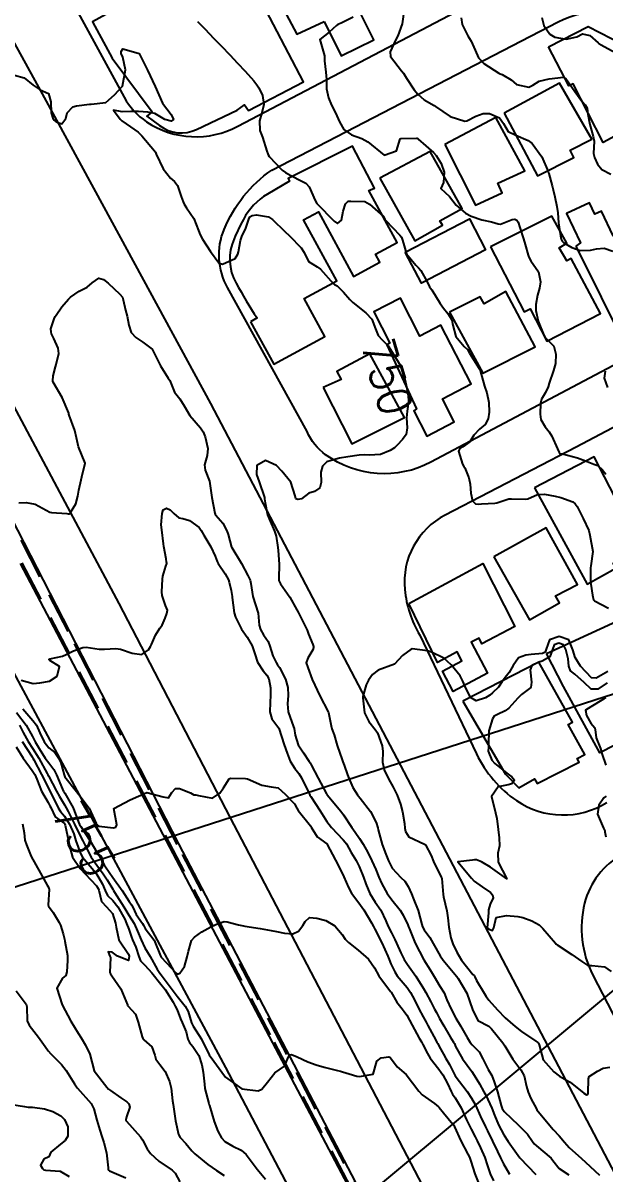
# Model space of a CAD drawing. Header units: metres. Extents: x 298520 to 308411, y 7433745 to 7450750.
# Drawn here: x 302644.4 to 302715.3, y 7441090.7 to 7441231 of the extents above; entities that cross this region are included whole.
import ezdxf
from ezdxf.enums import TextEntityAlignment as Align

# ---------------------------------------------------------------- set-up
doc = ezdxf.new("R2010")
doc.units = ezdxf.units.M
doc.header["$LTSCALE"] = 10
doc.linetypes.add('CONTINUO', pattern=[0])
doc.linetypes.add('DASHED', pattern=[0.75, 0.5, -0.25])
for name, color, linetype in [('Canteiro', 45, 'DASHED'), ('Cotas', 45, 'Continuous'), ('Curvas de Nivel 1m', 11, 'Continuous'), ('Curvas de Nivel 5m', 15, 'Continuous'), ('Edificações', 30, 'Continuous'), ('TEXTO', 45, 'Continuous'), ('Vias Primárias', 230, 'Continuous')]:
    doc.layers.add(name, color=color, linetype=linetype)
doc.styles.add('Style-STANDARD', font='STANDARD.shx')

msp = doc.modelspace()

# ---------------------------------------------------------------- linework, layer by layer
at = {"layer": 'Canteiro'}
for points in [[(302697.4, 7441065.39), (302663.18, 7441130.84), (302649.87, 7441156.82), (302634.07, 7441187.51)], [(302644.22, 7441165.17), (302674.98, 7441106.78), (302692.82, 7441072.93)]]:
    msp.add_lwpolyline(points, dxfattribs=at)
at = {"layer": 'Curvas de Nivel 1m', "flags": 128}
for points, elevation in [([(302690.84, 7441232.62), (302690.59, 7441230.85), (302690.04, 7441229.39), (302689.76, 7441228.86), (302689.12, 7441227.44), (302689.17, 7441226.87), (302690.52, 7441225.15), (302690.74, 7441224.85), (302691.1, 7441224.25), (302692.03, 7441222.83), (302692.49, 7441222.28), (302693.26, 7441221.59), (302694.47, 7441220.9), (302694.65, 7441220.8), (302696.45, 7441219.56), (302698.21, 7441219), (302698.45, 7441219.04), (302699.57, 7441219.63), (302700.46, 7441219.94), (302701.23, 7441219.95), (302702.45, 7441219.43), (302702.92, 7441218.7), (302703.5, 7441217.76), (302704.43, 7441217.29), (302705.93, 7441216.66), (302706.42, 7441216.29), (302707.61, 7441214.65), (302708.38, 7441212.89), (302708.43, 7441212.69), (302708.44, 7441212.64), (302708.86, 7441211.13), (302708.99, 7441210.63), (302709.18, 7441209.79), (302709.43, 7441208.62), (302709.54, 7441207.85), (302709.63, 7441206.62), (302709.86, 7441205.03), (302709.97, 7441204.61), (302710.06, 7441204.4), (302710.27, 7441204.16), (302711.25, 7441203.62), (302712.26, 7441203.26), (302713.54, 7441203.29), (302714.26, 7441203.46), (302715.21, 7441203.51), (302716.26, 7441203.18)], 747), ([(302665.65, 7441231.15), (302666.58, 7441230.2), (302667.58, 7441229.12), (302668.07, 7441228.63), (302668.55, 7441228.16), (302669.59, 7441227.1), (302670.53, 7441226.09), (302671.45, 7441225.08), (302672.5, 7441223.9), (302672.86, 7441223.43), (302673.11, 7441223.06), (302673.58, 7441222.15), (302673.74, 7441221.05), (302673.48, 7441220.03), (302673.18, 7441219.06), (302673.25, 7441217.88), (302673.55, 7441217.05), (302674.11, 7441215.33), (302674.21, 7441215.04), (302674.27, 7441214.92), (302674.39, 7441214.7), (302675.95, 7441213.02), (302676.37, 7441212.73), (302677, 7441212.38), (302678.36, 7441211.71), (302678.83, 7441211.46), (302679.24, 7441210.99), (302679.97, 7441209.33), (302680.2, 7441208.97), (302680.26, 7441208.9), (302680.32, 7441208.83), (302682.18, 7441206.95), (302682.3, 7441206.83), (302682.71, 7441206.53), (302683.2, 7441206.94), (302683.41, 7441208.03), (302683.66, 7441208.93), (302684.01, 7441209.24), (302684.33, 7441209.25), (302686.03, 7441209.2), (302686.33, 7441209.07), (302686.6, 7441208.9), (302688.31, 7441207.38), (302688.49, 7441207.06), (302688.6, 7441206.88), (302690.28, 7441205.1), (302690.49, 7441204.85), (302690.61, 7441204.51), (302691.1, 7441202.84), (302692.24, 7441201.46), (302692.57, 7441201.15), (302692.85, 7441200.82), (302693.61, 7441199.41), (302693.9, 7441198.8), (302694.04, 7441198.64), (302694.2, 7441198.45), (302695.23, 7441196.79), (302695.61, 7441196.22), (302696.16, 7441195.55), (302696.63, 7441194.78), (302696.77, 7441194.15), (302697.11, 7441192.77), (302698.12, 7441191.53), (302698.53, 7441191.16), (302698.78, 7441190.75), (302699.95, 7441188.86), (302700.04, 7441188.73), (302700.05, 7441188.7), (302700.08, 7441188.6), (302700.63, 7441186.72), (302700.88, 7441185.89), (302701.15, 7441184.72), (302701.19, 7441183.56), (302701.05, 7441182.72), (302700.68, 7441182.05), (302700, 7441181.45), (302699.32, 7441180.74), (302698.81, 7441179.92), (302697.97, 7441179.3), (302697.62, 7441179.11), (302697.44, 7441178.77), (302697.95, 7441177.2), (302698.11, 7441176.93), (302698.23, 7441176.76), (302698.71, 7441175.53), (302698.86, 7441174.75), (302698.96, 7441173.69), (302699.15, 7441172.74), (302699.52, 7441172.37), (302699.89, 7441172.32), (302700.26, 7441172.36), (302701.89, 7441172.45), (302702.12, 7441172.48), (302702.74, 7441172.7), (302703.6, 7441173), (302703.9, 7441173), (302705.64, 7441172.92), (302705.9, 7441172.98), (302707.06, 7441173.5), (302707.91, 7441173.55), (302709.22, 7441173.3), (302709.9, 7441173.15), (302711.36, 7441172.6), (302711.67, 7441172.37), (302711.89, 7441172.06), (302712.65, 7441170.58), (302713.31, 7441169.12), (302713.47, 7441168.57), (302713.82, 7441166.57), (302713.56, 7441164.81), (302713.55, 7441164.57), (302713.54, 7441162.81), (302713.56, 7441162.57), (302713.76, 7441161.24), (302713.88, 7441160.69), (302714.03, 7441160.57), (302715.74, 7441159.65)], 749), ([(302684.6, 7441231.67), (302683.15, 7441230.94), (302682.75, 7441230.79), (302682.59, 7441230.68), (302681.7, 7441229.83), (302680.56, 7441228.97), (302681.1, 7441226.96), (302681.13, 7441226.37), (302681.3, 7441224.96), (302681.37, 7441224.09), (302681.35, 7441222.96), (302681.59, 7441221.85), (302681.98, 7441220.95), (302682.46, 7441220.03), (302682.94, 7441218.94), (302683.47, 7441217.97), (302684.43, 7441217.32), (302685.67, 7441216.91), (302686.42, 7441216.5), (302688.39, 7441214.88), (302689.88, 7441215.38), (302690.33, 7441216.85), (302690.42, 7441216.88), (302692.32, 7441216.93), (302692.42, 7441216.92), (302692.48, 7441216.88), (302692.53, 7441216.83), (302694.4, 7441215.17), (302694.72, 7441214.8), (302695.33, 7441213.84), (302695.69, 7441212.79), (302695.6, 7441211.54), (302695.29, 7441210.79), (302696.34, 7441209.84), (302697.18, 7441208.77), (302698.31, 7441207.79), (302699, 7441207.44), (302700.31, 7441207), (302701.45, 7441206.72), (302702.3, 7441206.49), (302702.56, 7441206.45), (302703.17, 7441206.7), (302703.98, 7441207.02), (302704.31, 7441207.07), (302704.56, 7441206.94), (302704.7, 7441206.68), (302704.91, 7441206.06), (302705.37, 7441204.67), (302705.58, 7441203.99), (302705.93, 7441202.66), (302706.01, 7441202.42), (302706.25, 7441201.98), (302707.2, 7441200.65), (302707.43, 7441199.43), (302707.33, 7441198.65), (302707.06, 7441197.78), (302706.86, 7441196.65), (302706.87, 7441195.95), (302707.14, 7441194.65), (302707.84, 7441192.93), (302708.02, 7441192.64), (302708.13, 7441192.52), (302709.06, 7441191.57), (302709.31, 7441190.62), (302709.26, 7441189.46), (302709.03, 7441188.63), (302708.49, 7441187.06), (302708.37, 7441186.64), (302708.06, 7441185.94), (302707.58, 7441185.12), (302707.43, 7441184.65), (302707.38, 7441183.29), (302707.47, 7441182.65), (302708, 7441181.77), (302708.51, 7441181.15), (302708.81, 7441180.63), (302709.5, 7441179.08), (302709.71, 7441178.61), (302709.83, 7441178.48), (302709.96, 7441178.46), (302710.12, 7441178.45), (302711.96, 7441177.97), (302712.92, 7441177.61), (302713.95, 7441177.22), (302714.41, 7441177.03), (302714.97, 7441176.55), (302715.38, 7441175.99)], 748), ([(302697.77, 7441231.6), (302697.91, 7441230.77), (302698.57, 7441229.41), (302698.98, 7441228.75), (302699.46, 7441227.66), (302699.88, 7441226.74), (302700.53, 7441226.03), (302702.37, 7441224.86), (302702.51, 7441224.79), (302702.75, 7441224.71), (302703.86, 7441224.05), (302704.5, 7441223.49), (302706, 7441223.16), (302706.5, 7441223.41), (302707.29, 7441223.87), (302708.51, 7441224.16), (302710.24, 7441224.35), (302710.51, 7441224.19), (302711.63, 7441222.6), (302712.48, 7441221.46), (302712.9, 7441221.01), (302713.11, 7441220.58), (302713.2, 7441219.84), (302713.44, 7441218.58), (302713.87, 7441217.14), (302713.96, 7441216.57), (302713.91, 7441215.07), (302714.02, 7441214.57), (302714.38, 7441213.75), (302714.93, 7441213.11), (302716, 7441212.55)], 746), ([(302643.88, 7441172.51), (302644.75, 7441172.53), (302645.88, 7441172.31), (302647.66, 7441171.36), (302647.87, 7441171.31), (302649.72, 7441171.19), (302649.87, 7441171.16), (302650.03, 7441171.17), (302650.17, 7441171.33), (302650.84, 7441172.37), (302651.08, 7441173.32), (302651.2, 7441174.02), (302651.49, 7441175.31), (302651.57, 7441175.67), (302651.94, 7441177.31), (302651.13, 7441179.32), (302650.91, 7441180.4), (302650.68, 7441181.32), (302650.01, 7441183.19), (302649.97, 7441183.29), (302649.96, 7441183.33), (302649.95, 7441183.4), (302649.17, 7441185.34), (302648.06, 7441187.21), (302648.01, 7441187.3), (302648, 7441187.35), (302648.07, 7441187.98), (302648.36, 7441189.07), (302648.44, 7441189.35), (302648.75, 7441190.69), (302648.67, 7441191.34), (302648.12, 7441192.51), (302647.87, 7441193.09), (302647.8, 7441193.35), (302647.79, 7441193.71), (302648.16, 7441194.93), (302648.31, 7441195.2), (302648.41, 7441195.35), (302649.13, 7441196.38), (302649.93, 7441197.33), (302650.06, 7441197.45), (302650.19, 7441197.56), (302651.23, 7441198.29), (302652.2, 7441198.79), (302652.83, 7441199.3), (302653.62, 7441199.88), (302654.21, 7441199.7), (302654.78, 7441199.27), (302656.19, 7441197.93), (302656.49, 7441197.55), (302656.6, 7441197.25), (302656.89, 7441195.97), (302657.08, 7441195.25), (302657.26, 7441194.13), (302657.56, 7441193.25), (302658.13, 7441192.64), (302658.98, 7441192.09), (302660.11, 7441191.21), (302661.15, 7441189.2), (302662.07, 7441187.7), (302662.27, 7441187.39), (302662.34, 7441187.19), (302662.86, 7441185.99), (302663.48, 7441185.17), (302664.03, 7441184.31), (302664.7, 7441183.15), (302666, 7441181.62), (302666.33, 7441181.14), (302666.57, 7441180.55), (302666.89, 7441179.13), (302666.82, 7441178.26), (302666.48, 7441177.13), (302666.59, 7441176.47), (302667.09, 7441175.13), (302667.3, 7441173.73), (302667.38, 7441173.13), (302667.76, 7441171.23), (302667.8, 7441171.12), (302667.87, 7441171), (302668.75, 7441170), (302669.21, 7441169.1), (302669.37, 7441168.63), (302669.8, 7441167.09), (302669.81, 7441167.07), (302669.82, 7441167.05), (302671.01, 7441165.08), (302671.78, 7441163.65), (302672.06, 7441163.07), (302672.15, 7441162.68), (302672.38, 7441161.06), (302672.72, 7441160.08), (302673.03, 7441159.06), (302673.17, 7441157.6), (302673.33, 7441157.05), (302673.7, 7441156.42), (302674.24, 7441155.59), (302674.45, 7441155.04), (302674.84, 7441153.86), (302675.22, 7441153.03), (302675.4, 7441152.77), (302675.65, 7441152.41), (302676.37, 7441151.01), (302676.66, 7441149.98), (302676.69, 7441149.01), (302676.61, 7441148), (302676.69, 7441147.01), (302677.36, 7441145.21), (302677.43, 7441145), (302677.55, 7441144.16), (302677.91, 7441142.99), (302678.55, 7441142.01), (302679.26, 7441140.97), (302679.36, 7441140.82), (302679.51, 7441140.57), (302680.36, 7441138.96), (302681.37, 7441137.05), (302681.42, 7441136.95), (302681.46, 7441136.89), (302683.12, 7441134.93), (302683.44, 7441134.49), (302684.44, 7441132.91), (302684.85, 7441132.35), (302685.4, 7441131.57), (302685.82, 7441130.9), (302686.38, 7441129.89), (302686.9, 7441128.88), (302687.36, 7441127.83), (302687.76, 7441126.88), (302688.12, 7441126.08), (302688.76, 7441124.87), (302689.31, 7441124.13), (302690.36, 7441122.84), (302690.71, 7441122.26), (302691.28, 7441121.05), (302691.37, 7441120.83), (302691.42, 7441120.68), (302692.15, 7441118.82), (302693.22, 7441116.81), (302694.01, 7441115.6), (302694.47, 7441114.79), (302695.19, 7441113.6), (302695.69, 7441112.77), (302696.03, 7441111.91), (302696.54, 7441110.77), (302697.14, 7441109.69), (302697.68, 7441108.75), (302698.51, 7441107.34), (302698.87, 7441106.74), (302699.1, 7441106.45), (302699.96, 7441105.59), (302700.41, 7441104.72), (302701.06, 7441103.45), (302701.5, 7441102.71), (302701.8, 7441101.94), (302702.22, 7441100.7), (302702.65, 7441099.06), (302702.78, 7441098.69), (302703.01, 7441098.32), (302704.75, 7441096.67), (302704.98, 7441096.47), (302705.86, 7441095.54), (302706.46, 7441094.65), (302706.68, 7441094.36), (302706.96, 7441094.12), (302708.73, 7441092.62), (302708.94, 7441092.36), (302709.7, 7441091.39), (302710.91, 7441090.61)], 751), ([(302715.3, 7441188.55), (302715.19, 7441187.67), (302715.61, 7441186.55)], 747), ([(302644.14, 7441150.89), (302645.62, 7441150.48), (302646.44, 7441150.56), (302647.63, 7441150.76), (302648.53, 7441151.35), (302648.84, 7441152.54), (302647.65, 7441153.28), (302647.56, 7441153.36), (302647.57, 7441153.44), (302647.65, 7441153.5), (302649.18, 7441153.82), (302649.66, 7441154), (302650.55, 7441154.44), (302651.68, 7441154.88), (302652.08, 7441154.91), (302653.67, 7441154.66), (302654.31, 7441154.64), (302655.68, 7441154.76), (302656.27, 7441154.65), (302657.67, 7441154.17), (302658.88, 7441154.01), (302659.67, 7441154.56), (302659.91, 7441154.97), (302660.03, 7441155.21), (302660.54, 7441156.35), (302661.06, 7441157.2), (302661.32, 7441157.59), (302661.72, 7441158.43), (302661.91, 7441159.01), (302661.96, 7441159.19), (302661.98, 7441159.43), (302661.74, 7441159.98), (302661.34, 7441161.19), (302661.3, 7441161.65), (302661.38, 7441163.19), (302661.42, 7441163.55), (302661.8, 7441164.78), (302661.9, 7441165.09), (302661.9, 7441165.19), (302661.88, 7441165.27), (302661.81, 7441165.65), (302661.55, 7441167.19), (302661.51, 7441167.51), (302661.28, 7441169.2), (302661.23, 7441169.82), (302661.34, 7441171.2), (302661.46, 7441171.62), (302661.88, 7441171.86), (302662.32, 7441171.63), (302662.76, 7441171.18), (302663.39, 7441170.68), (302663.87, 7441170.59), (302664.67, 7441170.34), (302665.86, 7441169.49), (302666.09, 7441169.14), (302666.42, 7441168.56), (302667.25, 7441167.13), (302667.81, 7441165.99), (302668.05, 7441165.36), (302668.17, 7441165.11), (302669.03, 7441163.85), (302669.42, 7441163.1), (302669.51, 7441162.83), (302669.76, 7441161.82), (302669.87, 7441161.09), (302669.88, 7441160.96), (302670.11, 7441159.09), (302670.26, 7441158.55), (302671.01, 7441157.08), (302671.69, 7441156.12), (302672.31, 7441155.06), (302672.62, 7441154.11), (302672.96, 7441153.06), (302673.64, 7441152.04), (302674.1, 7441151.51), (302674.35, 7441151.04), (302674.54, 7441149.96), (302674.56, 7441149.04), (302674.49, 7441148.15), (302674.44, 7441147.04), (302674.72, 7441146.18), (302675.56, 7441145.02), (302676.22, 7441143.01), (302676.56, 7441141.97), (302676.94, 7441141.01), (302677.5, 7441140.1), (302677.99, 7441139.49), (302678.3, 7441138.99), (302679.14, 7441137.3), (302679.29, 7441136.97), (302679.35, 7441136.86), (302679.46, 7441136.7), (302680.6, 7441134.96), (302681.42, 7441133.65), (302681.97, 7441132.94), (302683.4, 7441131.43), (302683.63, 7441131.16), (302683.79, 7441130.92), (302684.37, 7441129.9), (302684.98, 7441128.91), (302685.36, 7441128.17), (302685.88, 7441126.89), (302686.16, 7441126.06), (302686.63, 7441124.89), (302687.31, 7441123.84), (302687.97, 7441122.87), (302688.6, 7441121.54), (302688.89, 7441120.86), (302689.27, 7441120.1), (302689.69, 7441119.29), (302689.89, 7441118.85), (302690.43, 7441117.65), (302690.82, 7441116.84), (302690.97, 7441116.58), (302691.22, 7441116.23), (302692.24, 7441114.82), (302693.18, 7441113.32), (302693.47, 7441112.81), (302694.06, 7441111.7), (302694.54, 7441110.79), (302694.75, 7441110.39), (302695.14, 7441109.67), (302695.65, 7441108.77), (302696.45, 7441107.43), (302696.85, 7441106.76), (302696.94, 7441106.6), (302697.1, 7441106.25), (302697.95, 7441104.75), (302699.06, 7441103.19), (302699.37, 7441102.74), (302700, 7441101.68), (302700.54, 7441100.72), (302700.72, 7441100.4), (302701.02, 7441099.78), (302701.49, 7441098.71), (302701.84, 7441097.86), (302702.34, 7441096.7), (302702.97, 7441095.49), (302703.51, 7441094.68), (302704.94, 7441092.67), (302706.87, 7441090.64)], 752), ([(302715.65, 7441151.93), (302714.21, 7441151.14), (302713.64, 7441151.16), (302712.33, 7441152.58), (302711.67, 7441153.63), (302711.38, 7441154.59), (302710.88, 7441155.79), (302709.7, 7441156.19), (302708.52, 7441155.8), (302708.14, 7441154.64), (302708.02, 7441154.29), (302707.68, 7441154.13), (302706.31, 7441154.02), (302705.67, 7441153.94), (302704.74, 7441153.61), (302704.12, 7441152.68), (302703.64, 7441151.8), (302703.12, 7441151.21), (302702.77, 7441150.7), (302702.31, 7441150.01), (302701.61, 7441149.32), (302701.25, 7441149.07), (302700.75, 7441148.72), (302699.6, 7441148.38), (302698.9, 7441148.75), (302698.2, 7441150.18), (302697.98, 7441150.76), (302697.64, 7441151.41), (302696.57, 7441152.77), (302695.66, 7441153.56), (302694.16, 7441154.31), (302693.68, 7441154.45), (302691.82, 7441154.69), (302691.68, 7441154.66), (302690.64, 7441153.87), (302689.65, 7441152.85), (302687.65, 7441152.09), (302686.95, 7441151.58), (302686.49, 7441150.89), (302686.21, 7441150.31), (302685.8, 7441148.9), (302685.78, 7441148.73), (302686, 7441146.9), (302686.53, 7441145.85), (302687.3, 7441144.88), (302687.56, 7441144.46), (302688.15, 7441142.87), (302688.21, 7441142.19), (302688.19, 7441140.87), (302688.41, 7441139.96), (302688.93, 7441138.87), (302689.48, 7441137.85), (302689.98, 7441136.85), (302690.38, 7441135.77), (302690.62, 7441134.84), (302690.85, 7441133.41), (302690.91, 7441132.84), (302691, 7441132.43), (302691.4, 7441131.79), (302693.32, 7441130.89), (302693.39, 7441130.84), (302693.41, 7441130.83), (302693.42, 7441130.81), (302694.11, 7441129.52), (302694.42, 7441128.79), (302695.34, 7441126.86), (302695.39, 7441126.78), (302695.4, 7441126.72), (302695.57, 7441124.78), (302695.63, 7441124.47), (302696.01, 7441122.77), (302696.14, 7441121.92), (302696.28, 7441120.77), (302696.53, 7441119.5), (302696.77, 7441118.76), (302697.24, 7441117.74), (302697.83, 7441116.75), (302699.21, 7441115.02), (302699.34, 7441114.88), (302699.43, 7441114.74), (302699.66, 7441114.27), (302700.58, 7441112.72), (302700.8, 7441112.35), (302701.16, 7441111.89), (302702.22, 7441110.7), (302703.14, 7441109.74), (302704.35, 7441108.68), (302705.12, 7441108.07), (302706.86, 7441106.89), (302707.1, 7441106.73), (302707.2, 7441106.64), (302707.29, 7441106.45), (302707.75, 7441104.63), (302709.06, 7441103.14), (302709.77, 7441102.61), (302710.6, 7441102.15), (302711.05, 7441101.9), (302712.7, 7441100.57), (302713.03, 7441100.35), (302713.21, 7441100.39), (302713.26, 7441100.57), (302713.3, 7441102.32), (302713.38, 7441102.57), (302714.37, 7441103.25), (302715.07, 7441103.58), (302715.87, 7441103.74)], 749), ([(302715.57, 7441150.54), (302714.41, 7441149.77), (302713.62, 7441149.78), (302712.77, 7441150.58), (302711.64, 7441151.63), (302711.08, 7441152.03), (302710.91, 7441152.6), (302710.8, 7441153.47), (302710.53, 7441154.61), (302710.26, 7441155.19), (302709.69, 7441155.38), (302709.12, 7441155.19), (302708.91, 7441154.63), (302708.58, 7441153.72), (302707.66, 7441153.2), (302707.22, 7441153.09), (302706.39, 7441152.65), (302706.17, 7441152.14), (302706.34, 7441150.65), (302706.28, 7441150), (302705.62, 7441149.51), (302705.12, 7441149.15), (302704.68, 7441148.67), (302703.59, 7441147.47), (302703.15, 7441147.13), (302702.2, 7441146.7), (302701.8, 7441146.49), (302701.58, 7441146.18), (302701.15, 7441144.72), (302701.12, 7441143.13), (302701.09, 7441142.72), (302701.06, 7441142.25), (302701.52, 7441141.13), (302701.87, 7441140.71), (302703.5, 7441139.42), (302703.94, 7441139.12), (302704.26, 7441138.68), (302703.93, 7441138.24), (302703.48, 7441138.11), (302702.29, 7441137.89), (302701.46, 7441136.71), (302701.97, 7441134.7), (302702.11, 7441134.03), (302702.27, 7441132.7), (302702.42, 7441131.68), (302702.45, 7441130.7), (302702.26, 7441129.82), (302702.27, 7441128.7), (302703.34, 7441126.69), (302701.36, 7441128.09), (302700.23, 7441128.73), (302699.63, 7441128.99), (302699.38, 7441129), (302699.15, 7441128.96), (302697.37, 7441128.76), (302699.03, 7441126.74), (302699.34, 7441126.4), (302700.32, 7441125.71), (302701.33, 7441125), (302701.6, 7441124.71), (302701.66, 7441124.36), (302701.31, 7441123.57), (302701.12, 7441122.88), (302701.12, 7441122.71), (302701.11, 7441122.53), (302700.95, 7441120.71), (302701.12, 7441120.56), (302701.27, 7441120.48), (302701.6, 7441120.37), (302701.74, 7441120.71), (302702.03, 7441121.96), (302703.29, 7441122.2), (302704.68, 7441122.07), (302705.29, 7441121.95), (302706.38, 7441121.55), (302707.28, 7441121.06), (302707.74, 7441120.64), (302709.25, 7441118.82), (302709.35, 7441118.71), (302709.46, 7441118.62), (302711.24, 7441117.46), (302712.46, 7441116.58), (302713.22, 7441116.12), (302713.68, 7441116.1), (302715.22, 7441115.94), (302716.06, 7441115.39)], 748), ([(302715.42, 7441148.73), (302715.11, 7441148.55), (302713.59, 7441147.64), (302712.93, 7441147.24), (302713.03, 7441146.58), (302713.57, 7441145.65), (302714.08, 7441145.07), (302714.15, 7441144.56), (302714.24, 7441143.87), (302714.73, 7441142.55), (302714.93, 7441141.95), (302715.39, 7441140.54)], 747), ([(302643.58, 7441146.93), (302644.77, 7441145.39), (302645.54, 7441144.01), (302645.86, 7441143.38), (302646.34, 7441142.56), (302647.09, 7441141.36), (302647.51, 7441140.79), (302648.15, 7441140), (302648.47, 7441139.35), (302649.2, 7441137.6), (302649.33, 7441137.33), (302649.38, 7441137.25), (302649.46, 7441137.12), (302650.49, 7441135.32), (302651.15, 7441133.59), (302651.27, 7441133.31), (302651.42, 7441133.05), (302652.57, 7441131.3), (302653.38, 7441129.93), (302653.63, 7441129.54), (302653.77, 7441129.28), (302654.26, 7441128.38), (302655.05, 7441127.26), (302655.17, 7441127.09), (302655.34, 7441126.84), (302656.47, 7441125.25), (302657.31, 7441123.9), (302657.59, 7441123.52), (302657.75, 7441123.23), (302658.19, 7441122.33), (302658.95, 7441121.21), (302659.06, 7441121.01), (302659.27, 7441120.63), (302660.38, 7441119.2), (302661.12, 7441117.3), (302661.17, 7441117.19), (302661.22, 7441117.12), (302663.05, 7441115.17), (302663.2, 7441115.06), (302663.49, 7441115.17), (302664.05, 7441115.99), (302664.4, 7441117.15), (302664.53, 7441117.85), (302664.93, 7441119.14), (302665.26, 7441119.57), (302666.19, 7441120.21), (302667.27, 7441120.82), (302667.86, 7441121.11), (302668.9, 7441121.48), (302669.28, 7441121.44), (302670.66, 7441121.08), (302671.27, 7441120.94), (302671.42, 7441120.92), (302673.27, 7441120.62), (302674.63, 7441120.39), (302675.27, 7441120.27), (302676.23, 7441120.04), (302677.26, 7441119.96), (302677.96, 7441120.3), (302678.48, 7441120.99), (302678.78, 7441121.49), (302679.28, 7441121.95), (302680.2, 7441121.89), (302681.28, 7441121.58), (302682.38, 7441120.94), (302683.26, 7441119.87), (302683.65, 7441119.32), (302684.05, 7441118.92), (302685.24, 7441117.98), (302686.47, 7441116.89), (302687.21, 7441115.83), (302687.76, 7441114.87), (302689.17, 7441112.95), (302689.23, 7441112.86), (302689.95, 7441111.64), (302690.57, 7441110.84), (302690.84, 7441110.52), (302691.15, 7441110.07), (302691.82, 7441108.82), (302692.67, 7441107.25), (302692.92, 7441106.81), (302693.1, 7441106.48), (302693.66, 7441105.37), (302694.01, 7441104.8), (302695.07, 7441103.46), (302695.35, 7441103.07), (302695.53, 7441102.78), (302696.1, 7441101.72), (302696.54, 7441100.77), (302696.71, 7441100.44), (302697.03, 7441099.98), (302697.76, 7441098.75), (302698.44, 7441097.3), (302698.69, 7441096.74), (302698.98, 7441096.18), (302699.48, 7441095.24), (302699.74, 7441094.73), (302700.14, 7441093.9), (302700.64, 7441092.71), (302700.93, 7441091.83), (302701.31, 7441090.71), (302701.72, 7441089.89)], 754), ([(302644.37, 7441147.39), (302645.57, 7441145.98), (302646.02, 7441145.38), (302646.44, 7441144.48), (302646.97, 7441143.37), (302647.53, 7441142.65), (302648.25, 7441142.08), (302648.76, 7441141.34), (302648.98, 7441140.81), (302649.4, 7441139.33), (302649.49, 7441139.12), (302650.89, 7441137.32), (302651.46, 7441136.57), (302652.44, 7441135.3), (302653.31, 7441133.41), (302653.36, 7441133.29), (302653.42, 7441133.21), (302653.62, 7441133.09), (302655.42, 7441132.88), (302655.7, 7441132.98), (302655.8, 7441133.26), (302655.44, 7441135.26), (302656.75, 7441135.94), (302657.45, 7441136.31), (302659.46, 7441137.21), (302661.46, 7441136.66), (302662.1, 7441136.55), (302662.52, 7441137.18), (302662.97, 7441137.68), (302663.47, 7441137.69), (302664.78, 7441137.15), (302665.2, 7441136.89), (302665.46, 7441136.9), (302665.75, 7441136.84), (302667.46, 7441136.51), (302668.37, 7441137.11), (302668.81, 7441137.77), (302669.49, 7441138.84), (302669.65, 7441138.93), (302671.49, 7441138.9), (302671.72, 7441138.84), (302673.48, 7441138.1), (302674.63, 7441137.88), (302675.47, 7441137.76), (302676.31, 7441137.01), (302677.45, 7441135.81), (302677.73, 7441135.28), (302677.9, 7441134.99), (302679.42, 7441133.13), (302679.5, 7441132.97), (302680.22, 7441131.78), (302681.39, 7441130.95), (302682.47, 7441128.94), (302683.35, 7441127.22), (302683.48, 7441126.93), (302684.04, 7441125.63), (302684.43, 7441124.91), (302685.31, 7441123.75), (302685.92, 7441122.89), (302686.84, 7441121.32), (302687.09, 7441120.88), (302687.27, 7441120.55), (302688.1, 7441118.87), (302688.83, 7441117.26), (302689, 7441116.86), (302689.22, 7441116.3), (302689.67, 7441115.32), (302689.99, 7441114.85), (302691.18, 7441113.44), (302691.59, 7441112.83), (302692.07, 7441111.91), (302692.63, 7441110.82), (302693.14, 7441109.85), (302693.52, 7441109.19), (302693.73, 7441108.8), (302694.45, 7441107.45), (302694.8, 7441106.78), (302694.91, 7441106.59), (302695.1, 7441106.24), (302695.61, 7441105.3), (302695.91, 7441104.78), (302696.34, 7441104.04), (302697.01, 7441102.76), (302697.06, 7441102.67), (302698.52, 7441100.75), (302699.03, 7441099.96), (302699.46, 7441099.17), (302699.68, 7441098.73), (302700.27, 7441097.44), (302700.6, 7441096.72), (302700.73, 7441096.46), (302700.98, 7441095.96), (302701.58, 7441094.7), (302702.2, 7441093.45), (302702.56, 7441092.69), (302702.93, 7441091.93), (302703.67, 7441090.68)], 753), ([(302644.27, 7441143.39), (302645.51, 7441141.52), (302645.6, 7441141.38), (302645.72, 7441141.17), (302646.62, 7441139.37), (302647.47, 7441137.73), (302647.65, 7441137.36), (302648.26, 7441136.16), (302648.67, 7441135.34), (302648.96, 7441134.86), (302649.43, 7441134.31), (302650.06, 7441133.32), (302650.56, 7441132.16), (302650.84, 7441131.32), (302651.38, 7441129.75), (302651.64, 7441129.31), (302653.24, 7441127.4), (302653.33, 7441127.29), (302653.34, 7441127.27), (302654.08, 7441126.03), (302654.41, 7441125.27), (302654.69, 7441124.64), (302655.31, 7441124.02), (302655.94, 7441123.25), (302656.78, 7441121.74), (302657.01, 7441121.24), (302657.27, 7441120.52), (302657.59, 7441119.56), (302657.72, 7441119.23), (302658.14, 7441118.33), (302658.49, 7441117.22), (302658.69, 7441116.69), (302659.21, 7441116.17), (302660.09, 7441115.2), (302661.19, 7441113.83), (302661.69, 7441113.18), (302662.67, 7441111.66), (302662.94, 7441111.17), (302663.15, 7441110.72), (302663.59, 7441109.62), (302663.77, 7441109.16), (302664.25, 7441108.02), (302664.48, 7441107.15), (302664.66, 7441106.71), (302665.09, 7441106.26), (302665.82, 7441105.13), (302666.19, 7441104.01), (302666.34, 7441103.13), (302666.49, 7441101.67), (302666.55, 7441101.12), (302667.01, 7441099.3), (302667.08, 7441099.12), (302667.1, 7441099.03), (302667.67, 7441097.11), (302668.14, 7441095.94), (302668.56, 7441095.1), (302668.96, 7441094.66), (302669.95, 7441094.08), (302670.95, 7441093.59), (302671.59, 7441093.06), (302672.92, 7441091.28), (302673.11, 7441091.05), (302673.95, 7441090.08)], 756), ([(302643.53, 7441142.76), (302644.4, 7441141.39), (302645.5, 7441139.88), (302645.81, 7441139.38), (302646.05, 7441138.81), (302646.62, 7441137.37), (302647.45, 7441135.96), (302647.67, 7441135.58), (302647.76, 7441135.36), (302648.3, 7441134.22), (302649.42, 7441133.42), (302649.5, 7441133.33), (302649.54, 7441133.21), (302649.92, 7441131.32), (302650.04, 7441130.67), (302650.4, 7441129.32), (302651.35, 7441127.94), (302651.95, 7441127.3), (302653.33, 7441125.81), (302653.54, 7441125.51), (302653.61, 7441125.29), (302653.95, 7441123.92), (302654.55, 7441123.27), (302655.29, 7441122.44), (302655.66, 7441121.26), (302655.75, 7441120.78), (302656.04, 7441119.25), (302657.23, 7441117.5), (302657.3, 7441117.24), (302657.22, 7441116.72), (302655.9, 7441117.25), (302655.23, 7441117.75), (302654.74, 7441117.76), (302654.98, 7441117.26), (302655.03, 7441117.07), (302654.97, 7441115.26), (302655.03, 7441115.09), (302655.2, 7441114.87), (302656.29, 7441113.25), (302657.1, 7441111.3), (302657.12, 7441111.24), (302657.15, 7441111.2), (302658.08, 7441110.17), (302658.42, 7441109.22), (302658.92, 7441107.4), (302658.97, 7441107.21), (302659.01, 7441107.12), (302659.1, 7441107.05), (302660.1, 7441106.21), (302660.43, 7441105.2), (302660.58, 7441104.7), (302661.07, 7441104.04), (302661.72, 7441103.18), (302662.25, 7441101.97), (302662.42, 7441101.18), (302662.6, 7441099.6), (302662.66, 7441099.17), (302662.98, 7441097.17), (302663.31, 7441095.5), (302663.52, 7441095.16), (302664.23, 7441094.43), (302664.95, 7441093.53), (302665.3, 7441093.14), (302666.92, 7441091.84), (302667.94, 7441091.11), (302668.91, 7441090.52)], 757), ([(302715.46, 7441136.74), (302715.16, 7441136.54), (302714.53, 7441135.63), (302714.38, 7441134.56), (302715.11, 7441132.85), (302715.26, 7441132.54), (302715.29, 7441132.42), (302715.41, 7441131.79)], 747), ([(302644.33, 7441133.39), (302644.54, 7441132.26), (302644.62, 7441131.39), (302644.8, 7441130.8), (302645.37, 7441129.38), (302646.51, 7441127.37), (302647.33, 7441125.9), (302647.52, 7441125.56), (302647.56, 7441125.36), (302647.46, 7441123.51), (302647.5, 7441123.36), (302648.06, 7441122.58), (302648.8, 7441121.34), (302648.95, 7441121.02), (302649.26, 7441119.97), (302649.43, 7441119.33), (302649.49, 7441119.08), (302649.81, 7441117.32), (302649.8, 7441116.74), (302649.74, 7441115.32), (302649.62, 7441114.9), (302649.2, 7441114.58), (302648.52, 7441113.34), (302649.15, 7441111.33), (302650.22, 7441109.32), (302651.11, 7441107.88), (302651.46, 7441107.31), (302651.98, 7441106.41), (302652.51, 7441105.3), (302653.06, 7441103.29), (302654.6, 7441101.27), (302654.82, 7441101.05), (302655.03, 7441100.87), (302656.29, 7441099.98), (302657.02, 7441099.49), (302657.26, 7441099.24), (302657.41, 7441098.83), (302656.99, 7441097.65), (302656.91, 7441097.31), (302656.92, 7441097.24), (302656.98, 7441097.13), (302658.72, 7441095.22), (302658.96, 7441094.88), (302659.52, 7441093.78), (302659.9, 7441093.21), (302660.93, 7441092.25), (302662.55, 7441091.17), (302662.91, 7441090.79), (302663.5, 7441089.76)], 758), ([(302643.57, 7441113.01), (302644.75, 7441111.39), (302644.84, 7441111.08), (302644.89, 7441109.38), (302645.12, 7441108.83), (302646.27, 7441107.37), (302647.09, 7441106.22), (302647.45, 7441105.72), (302647.77, 7441105.35), (302648.42, 7441104.68), (302649.07, 7441104.03), (302649.63, 7441103.32), (302650.65, 7441101.7), (302650.91, 7441101.31), (302651.03, 7441101.16), (302652.67, 7441099.29), (302653, 7441098.64), (302653.37, 7441097.28), (302653.74, 7441096.05), (302653.97, 7441095.27), (302654.22, 7441094.53), (302654.55, 7441093.27), (302654.74, 7441091.44), (302654.78, 7441091.26), (302654.82, 7441091.17), (302654.91, 7441091.1), (302655.2, 7441090.97), (302656.9, 7441090.22)], 759)]:
    msp.add_lwpolyline(points, dxfattribs=dict(at, elevation=elevation))
at = {"layer": 'Curvas de Nivel 5m', "flags": 128}
for points, elevation in [([(302707.62, 7441231.63), (302707.85, 7441230.65), (302708.57, 7441229.61), (302709.17, 7441229.23), (302710.57, 7441229.01), (302711.87, 7441229.3), (302712.57, 7441229.65), (302713.45, 7441229.46), (302714.47, 7441228.56), (302714.51, 7441228.51), (302714.56, 7441228.46), (302714.82, 7441228.29), (302716.55, 7441227.38)], 745), ([(302643.33, 7441224.59), (302644.51, 7441224.29), (302645.63, 7441223.39), (302646.49, 7441222.81), (302647.49, 7441222.37), (302647.77, 7441221.36), (302647.8, 7441220.01), (302648.03, 7441219.36), (302648.2, 7441219.11), (302648.44, 7441218.92), (302649.12, 7441218.66), (302649.62, 7441219.34), (302649.77, 7441220.02), (302650.46, 7441220.74), (302650.91, 7441220.88), (302652.47, 7441221.06), (302652.69, 7441221.08), (302654.47, 7441221.28), (302655.53, 7441222.22), (302656.49, 7441223.26), (302656.88, 7441225.25), (302656.54, 7441226.81), (302656.35, 7441227.26), (302656.33, 7441227.48), (302656.55, 7441227.81), (302657, 7441227.71), (302658.54, 7441227.23), (302659.54, 7441225.22), (302660.49, 7441223.21), (302661.38, 7441221.2), (302662.45, 7441219.8), (302662.74, 7441219.19), (302662.44, 7441219), (302661.68, 7441219.2), (302660.45, 7441219.93), (302659.59, 7441220.09), (302658.46, 7441220.18), (302657.52, 7441220.19), (302656.46, 7441220.13), (302655.39, 7441220.34), (302656.22, 7441219.26), (302656.44, 7441219.04), (302657.49, 7441218.3), (302658.43, 7441217.68), (302658.87, 7441217.23), (302660.4, 7441215.37), (302660.52, 7441215.21), (302660.6, 7441215), (302661.45, 7441213.2), (302662.36, 7441212.07), (302662.84, 7441211.67), (302663.21, 7441211.18), (302663.67, 7441209.84), (302663.91, 7441209.17), (302664.04, 7441208.88), (302664.32, 7441208.44), (302665.18, 7441207.15), (302665.77, 7441205.66), (302665.99, 7441205.14), (302666.27, 7441204.61), (302667.21, 7441203.13), (302668.24, 7441201.74), (302668.7, 7441201.57), (302670.24, 7441202.26), (302670.55, 7441202.79), (302670.63, 7441203.09), (302670.87, 7441204.48), (302671.1, 7441205.08), (302671.51, 7441205.86), (302671.88, 7441207.07), (302672.03, 7441207.35), (302672.31, 7441207.51), (302672.83, 7441207.58), (302674.31, 7441207.36), (302674.8, 7441207.04), (302676.29, 7441205.57), (302676.84, 7441205.01), (302678.26, 7441203.57), (302678.63, 7441202.99), (302679.16, 7441201.91), (302680.24, 7441201.27), (302680.64, 7441200.97), (302682.21, 7441199.17), (302682.34, 7441199.09), (302682.67, 7441198.94), (302683.45, 7441198.18), (302684.19, 7441197.27), (302684.57, 7441196.92), (302686.17, 7441195.66), (302686.87, 7441194.89), (302687.34, 7441193.69), (302687.65, 7441192.88), (302688.13, 7441192.34), (302688.88, 7441191.62), (302689.35, 7441190.86), (302690.1, 7441189.66), (302690.58, 7441188.85), (302690.78, 7441188.14), (302691.06, 7441186.84), (302691.31, 7441185.58), (302691.35, 7441184.84), (302691.19, 7441183.67), (302691.1, 7441182.84), (302691.2, 7441181.63), (302691.09, 7441180.84), (302690.62, 7441180.21), (302689.97, 7441179.5), (302689.63, 7441179.2), (302689.12, 7441178.86), (302687.96, 7441178.4), (302686.55, 7441178.3), (302685.96, 7441178.36), (302685.36, 7441178.31), (302683.95, 7441178.11), (302682.96, 7441177.94), (302681.95, 7441177.65), (302681.42, 7441177.48), (302680.86, 7441176.96), (302680.69, 7441176.21), (302680.73, 7441174.96), (302680.55, 7441174.33), (302679.91, 7441173.88), (302679.22, 7441173.66), (302678.33, 7441172.99), (302677.89, 7441172.89), (302677.62, 7441173), (302677.55, 7441173.35), (302677.03, 7441175.01), (302675.94, 7441176.35), (302675.26, 7441177.03), (302673.95, 7441177.65), (302672.88, 7441177.06), (302672.83, 7441175.96), (302673.15, 7441175.05), (302673.8, 7441173.14), (302673.81, 7441173.04), (302673.82, 7441172.97), (302673.89, 7441172.49), (302674.18, 7441171.04), (302674.36, 7441170.54), (302675.04, 7441169.03), (302675.23, 7441168.43), (302675.43, 7441167.03), (302675.48, 7441166.68), (302675.58, 7441165.02), (302675.54, 7441163.26), (302675.57, 7441163.02), (302675.62, 7441162.87), (302675.77, 7441162.62), (302676.9, 7441161.01), (302677.74, 7441159.46), (302677.9, 7441159.16), (302677.99, 7441159), (302678.28, 7441158.44), (302678.99, 7441156.98), (302679.19, 7441156.47), (302679.69, 7441155.23), (302679.77, 7441154.97), (302679.77, 7441154.88), (302679.68, 7441154.57), (302679.09, 7441153.55), (302678.88, 7441152.98), (302679.09, 7441152.42), (302679.63, 7441150.97), (302680.55, 7441148.96), (302681.58, 7441147.04), (302681.61, 7441146.95), (302681.92, 7441145.3), (302682.02, 7441144.95), (302682.29, 7441144.21), (302682.66, 7441142.94), (302683.29, 7441141.16), (302683.37, 7441140.93), (302683.51, 7441140.53), (302683.93, 7441139.35), (302684.08, 7441138.92), (302684.59, 7441137.8), (302685.16, 7441136.9), (302685.28, 7441136.73), (302685.46, 7441136.5), (302686.73, 7441134.89), (302687.42, 7441133.53), (302687.6, 7441132.88), (302687.66, 7441132.63), (302688.15, 7441130.87), (302688.59, 7441129.66), (302688.92, 7441128.86), (302689.36, 7441127.99), (302690.41, 7441126.84), (302690.9, 7441126.4), (302691.33, 7441125.74), (302691.72, 7441124.83), (302692.01, 7441124.12), (302692.52, 7441122.82), (302692.99, 7441121.1), (302693.08, 7441120.81), (302693.27, 7441120.46), (302693.97, 7441119.51), (302694.37, 7441118.79), (302695.23, 7441117.27), (302695.59, 7441116.78), (302697.2, 7441114.83), (302697.26, 7441114.76), (302697.42, 7441114.54), (302698.45, 7441112.75), (302699.15, 7441110.74), (302699.82, 7441109.41), (302701.13, 7441108.73), (302701.16, 7441108.71), (302701.45, 7441108.38), (302702.86, 7441106.69), (302703.1, 7441106.31), (302704.05, 7441104.68), (302705.06, 7441103.4), (302705.44, 7441102.66), (302705.75, 7441101.37), (302705.95, 7441100.66), (302706.26, 7441099.89), (302706.94, 7441098.64), (302707.01, 7441098.54), (302708.56, 7441096.62), (302708.98, 7441096.14), (302709.71, 7441095.35), (302710.36, 7441094.6), (302710.63, 7441094.27), (302710.95, 7441093.92), (302712.42, 7441092.58), (302712.93, 7441092.13), (302714.62, 7441090.55)], 750), ([(302643.96, 7441145.4), (302644.42, 7441144.52), (302645.02, 7441143.39), (302645.53, 7441142.6), (302646.31, 7441141.37), (302647.34, 7441139.51), (302647.42, 7441139.36), (302647.49, 7441139.23), (302648.48, 7441137.34), (302648.83, 7441136.71), (302649.45, 7441135.71), (302649.66, 7441135.33), (302649.87, 7441134.89), (302650.65, 7441133.32), (302651.4, 7441131.83), (302651.69, 7441131.31), (302651.96, 7441130.73), (302652.68, 7441129.3), (302653.36, 7441128.34), (302654.17, 7441127.28), (302654.63, 7441126.56), (302655.32, 7441125.4), (302655.41, 7441125.26), (302655.54, 7441125.04), (302656.65, 7441123.25), (302657.29, 7441122.26), (302657.92, 7441121.23), (302658.34, 7441120.3), (302658.77, 7441119.22), (302659.24, 7441118.27), (302659.86, 7441117.2), (302660.75, 7441115.65), (302661.05, 7441115.19), (302661.2, 7441114.99), (302662.56, 7441113.18), (302663.17, 7441112.39), (302664.16, 7441111.15), (302664.5, 7441110.5), (302664.92, 7441109.14), (302665.13, 7441108.72), (302666.15, 7441107.13), (302667.08, 7441105.23), (302667.13, 7441105.12), (302667.32, 7441104.88), (302668.59, 7441103.1), (302669.05, 7441102.52), (302671.03, 7441101.07), (302673.03, 7441100.83), (302673.5, 7441101.04), (302674.17, 7441101.91), (302675.06, 7441103.02), (302676.24, 7441103.84), (302676.72, 7441105), (302676.85, 7441105.24), (302677.09, 7441105.27), (302677.77, 7441104.99), (302679.08, 7441104.37), (302680.11, 7441104.01), (302681.07, 7441103.74), (302682.69, 7441103.31), (302683.07, 7441103.22), (302683.31, 7441103.17), (302684.11, 7441102.91), (302685.06, 7441102.62), (302685.38, 7441102.57), (302687.06, 7441102.88), (302687.5, 7441104.46), (302688.04, 7441104.87), (302688.95, 7441105), (302689.08, 7441104.94), (302689.13, 7441104.91), (302689.18, 7441104.86), (302689.98, 7441103.75), (302691.06, 7441102.83), (302692.6, 7441100.81), (302693.03, 7441100.37), (302694.52, 7441099.29), (302695.01, 7441098.89), (302695.05, 7441098.83), (302695.08, 7441098.79), (302695.64, 7441098.15), (302696.75, 7441096.76), (302696.86, 7441096.64), (302696.98, 7441096.45), (302697.74, 7441094.75), (302698.58, 7441093.11), (302698.77, 7441092.74), (302698.94, 7441092.28), (302699.43, 7441090.73), (302699.86, 7441089.69)], 755), ([(302643.01, 7441099.19), (302644.56, 7441098.94), (302645, 7441098.85), (302645.55, 7441098.83), (302647, 7441098.63), (302648.02, 7441098.33), (302648.99, 7441097.78), (302649.42, 7441097.33), (302649.83, 7441096.47), (302649.83, 7441095.32), (302649.51, 7441094.77), (302648.95, 7441094.34), (302647.79, 7441093.35), (302647.51, 7441092.78), (302646.93, 7441092.51), (302646.51, 7441091.77), (302646.75, 7441091.36), (302646.91, 7441091.21), (302647.12, 7441091.15), (302648.91, 7441091.05), (302649.99, 7441090.41)], 760)]:
    msp.add_lwpolyline(points, dxfattribs=dict(at, elevation=elevation))
at = {"layer": 'Edificações'}
for points in [[(302681.07, 7441231.15), (302683.17, 7441226.95), (302687.12, 7441228.93), (302684.97, 7441233.24), (302684.13, 7441232.82), (302679.36, 7441241.62), (302680.08, 7441242.01), (302678.28, 7441245.13), (302652.84, 7441231.09), (302655.26, 7441226.68), (302660.14, 7441220.13), (302659.46, 7441219.62), (302661.02, 7441218.46, 0.274474), (302665.54, 7441217.98), (302670.48, 7441220.35), (302671.37, 7441220.99), (302671.86, 7441220.29), (302678.57, 7441223.81), (302673.06, 7441234.31), (302674.02, 7441234.81), (302674.8, 7441235.22), (302677.73, 7441229.62)], [(302672.12, 7441194.57), (302674.94, 7441189.39), (302681.16, 7441192.78), (302678.64, 7441197.4), (302682.61, 7441199.56), (302678.57, 7441206.98), (302680.37, 7441207.96), (302684.65, 7441200.08), (302687.88, 7441201.83), (302687.35, 7441202.8), (302689.96, 7441204.21), (302686.52, 7441210.54), (302687.23, 7441210.85), (302684.53, 7441215.94), (302676.68, 7441212.01), (302676.84, 7441211.7), (302674.16, 7441210.11, 0.140224), (302671.24, 7441207.03, 0.015485), (302670.1, 7441204.68, 0.235563), (302670.34, 7441199.28, 0.017197), (302672.9, 7441195.02)]]:
    msp.add_lwpolyline(points, format="xyb", close=True, dxfattribs=at)
for points in [[(302708.41, 7441228.06), (302713.23, 7441230.52), (302718.92, 7441227.6), (302718, 7441227.01), (302721.3, 7441221.02), (302718.68, 7441219.59), (302719.19, 7441218.64), (302715.08, 7441216.4), (302711.42, 7441223.56), (302710.91, 7441223.31)], [(302703, 7441219.99), (302707.08, 7441212.33), (302711.49, 7441214.57), (302711.04, 7441215.45), (302713.68, 7441216.79), (302709.74, 7441223.63)], [(302695.77, 7441216.14), (302699.51, 7441208.75), (302702.77, 7441210.25), (302702.23, 7441211.43), (302705.55, 7441212.95), (302702, 7441219.46)], [(302687.87, 7441212.06), (302692.12, 7441204.43), (302695.5, 7441206.32), (302695.19, 7441206.86), (302697.88, 7441208.36), (302693.99, 7441215.32)], [(302711.73, 7441203.77), (302717.91, 7441191.35), (302725.66, 7441195.23), (302722.79, 7441200.44), (302722.27, 7441200.15), (302718.91, 7441206.59), (302716.68, 7441205.23), (302716.31, 7441205.01), (302714.87, 7441208.05), (302714.05, 7441207.66), (302713.39, 7441209.06), (302710.62, 7441207.75), (302712.32, 7441204.17)], [(302690.95, 7441203.05), (302698.77, 7441207.12), (302700.74, 7441203.33), (302692.92, 7441199.26)], [(302701.33, 7441203.69), (302705.45, 7441195.75), (302706.19, 7441196.13), (302708.22, 7441192.2), (302714.73, 7441195.57), (302711.17, 7441202.28), (302710.64, 7441202), (302709.71, 7441203.56), (302710.65, 7441204.13), (302708.84, 7441207.42)], [(302696.37, 7441195.74), (302700.4, 7441188.31), (302706.78, 7441191.5), (302703.2, 7441198.24), (302700.59, 7441196.74), (302700.09, 7441197.6)], [(302688.72, 7441191.73), (302692.34, 7441183.93), (302691.99, 7441183.7), (302693.57, 7441180.62), (302696.93, 7441182.35), (302695.48, 7441185.18), (302698.98, 7441186.98), (302695.29, 7441194.14), (302692.74, 7441192.82), (302690.37, 7441197.43), (302687.15, 7441195.77), (302689.1, 7441191.97)], [(302680.96, 7441186.53), (302684.47, 7441179.68), (302690.86, 7441182.91), (302686.66, 7441190.67), (302682.62, 7441188.48), (302683.15, 7441187.52)], [(302706.71, 7441174.31), (302713.12, 7441162.6), (302716.63, 7441164.52), (302716.29, 7441165.14), (302719.7, 7441167), (302713.97, 7441178.11)], [(302701.74, 7441165.91), (302706.11, 7441158.23), (302709.75, 7441160.3), (302709.27, 7441161.14), (302711.95, 7441162.54), (302708.15, 7441169.44)], [(302691.38, 7441160.23), (302700.42, 7441165.1), (302704.3, 7441157.43), (302700.31, 7441155.32), (302699.95, 7441156.01), (302698.99, 7441155.5), (302700.98, 7441151.73), (302696.8, 7441149.52), (302695.49, 7441151.99), (302697.87, 7441153.25), (302697.3, 7441154.33), (302694.88, 7441153.05)], [(302708.16, 7441154.15), (302722.76, 7441160.85), (302728.16, 7441150.68), (302725.08, 7441149.04), (302725.79, 7441147.71), (302714.68, 7441142.04), (302710.24, 7441150.12)], [(302697.98, 7441148.33), (302703.17, 7441139.44), (302704.81, 7441137.77), (302706.72, 7441138.85), (302707.04, 7441138.29), (302712.14, 7441140.89), (302711.91, 7441141.34), (302712.85, 7441141.84), (302710.8, 7441145.46), (302711.35, 7441145.78), (302707.22, 7441153.08)]]:
    msp.add_lwpolyline(points, close=True, dxfattribs=at)
at = {"layer": 'TEXTO', "linetype": 'CONTINUO'}
for points in [[(302780.55, 7441169.9, 0), (302583.18, 7441106.22, 0)], [(302781.52, 7441167.36, 0), (302620.03, 7441032.95, 0)]]:
    msp.add_polyline3d(points, dxfattribs=at)
at = {"layer": 'Vias Primárias', "elevation": 722.31}
for points in [[(302646.95, 7441239.84), (302656.69, 7441221.93, 0.121399), (302659.44, 7441218.93, 0.277496), (302670.57, 7441218.39), (302703.69, 7441235.81, -0.041853)], [(302726.39, 7441187.01), (302711.77, 7441179.29), (302695.82, 7441171, 0.306156), (302690.9, 7441161.92, 0.111804), (302692.73, 7441156.38), (302699.65, 7441141.89, 0.132485), (302704.53, 7441136.2, 0.29851), (302715.53, 7441135.99)]]:
    msp.add_lwpolyline(points, format="xyb", dxfattribs=at)
at = {"layer": 'Vias Primárias'}
for points in [[(302639.24, 7441235.9), (302646.95, 7441221.9), (302654.24, 7441208.54), (302667.23, 7441184.59), (302722.49, 7441079.28)], [(302639.91, 7441190.5), (302656.06, 7441160.22), (302669.57, 7441134.17), (302703.81, 7441068.66)], [(302697.58, 7441065.48), (302663.36, 7441130.94), (302650.04, 7441156.91), (302634.24, 7441187.6)], [(302644.04, 7441165.08), (302674.8, 7441106.69), (302692.65, 7441072.84)], [(302686.89, 7441069.88), (302669.08, 7441103.67), (302637.85, 7441161.81)]]:
    msp.add_lwpolyline(points, dxfattribs=at)
for points in [[(302674.69, 7441213.04), (302709.6, 7441231.12, -0.299391), (302720.95, 7441229.93, -0.125445), (302724.78, 7441224.74), (302733.11, 7441208.46, -0.153199), (302733.79, 7441204.49, -0.194865), (302728.82, 7441195.81), (302714.11, 7441188.07), (302694.09, 7441177.45, -0.286496), (302681.26, 7441178.36, -0.133046), (302678.99, 7441181.18), (302669.3, 7441198.72, -0.227438), (302668.89, 7441205.81, -0.144497)], [(302727.04, 7441134.83), (302717.42, 7441129.64, 0.211287), (302712.81, 7441123.69, 0.180884), (302713.82, 7441114.93), (302719.16, 7441104.57), (302723.32, 7441097.3, 0.266542), (302730.33, 7441093.19, 0.111547), (302738.36, 7441094.92, 0.054599), (302741.13, 7441096.6), (302757.27, 7441105.02), (302773.18, 7441113.69, 0.300364), (302777.41, 7441121.66, 0.115122), (302774.44, 7441130.49), (302765.14, 7441146.78, 0.133794), (302764.01, 7441147.91, 0.247767), (302752.97, 7441148.29)]]:
    msp.add_lwpolyline(points, format="xyb", close=True, dxfattribs=at)

# ---------------------------------------------------------------- texts
at = {"layer": 'Cotas', "style": 'Style-STANDARD'}
for s, rotation, p in [('750', 286.4175, (302688.75, 7441187.88, 750)), ('755', 299.7292, (302651.84, 7441131.55, 755))]:
    msp.add_text(s, height=4, rotation=rotation, dxfattribs=at).set_placement(p, align=Align.MIDDLE_CENTER)

doc.saveas('drawing.dxf')
